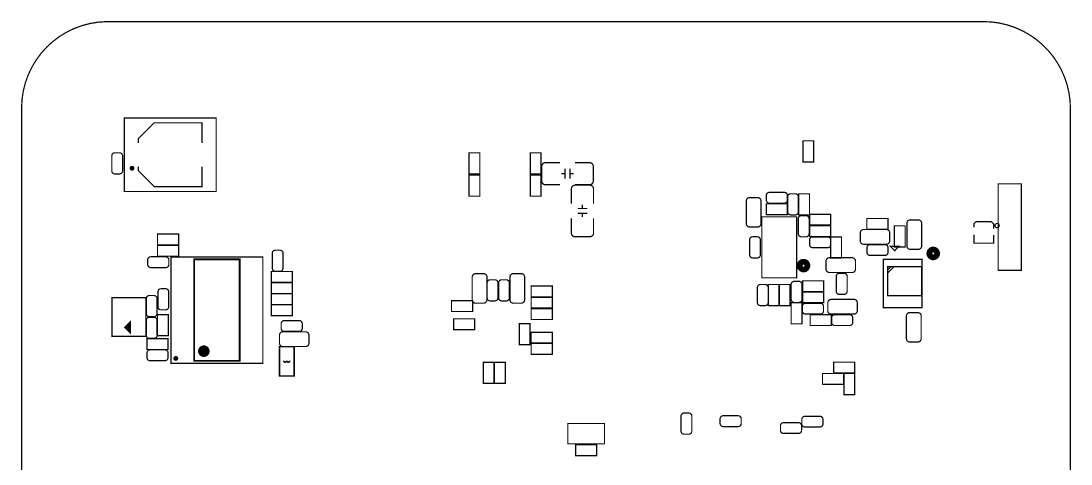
# Model space of a CAD drawing. Extents: x 25 to 194, y 25 to 134.
# Drawn here: x 25.3 to 134, y 88.1 to 134 of the extents above; entities that cross this region are included whole.
import ezdxf

# ---------------------------------------------------------------- set-up
doc = ezdxf.new("R2010")
doc.units = 0
doc.layers.add('SILKSCREENBOTTO', color=7, linetype='CONTINUOUS')

msp = doc.modelspace()

# ---------------------------------------------------------------- linework, layer by layer
at = {"layer": 'SILKSCREENBOTTO'}
for points, const_width in [([(34.196782, 133.89991, 0.4075863), (25.4, 125.026166)], 0.127), ([(133.89991, 124.916692, 0.4142136), (124.916692, 133.89991)], 0.127), ([(35.034982, 120.332246, 0.4144497), (34.730182, 120.001792)], 0.127), ([(35.847782, 120.001792, 0.414448), (35.542982, 120.332246)], 0.127), ([(34.730182, 118.478046, 0.4142136), (35.034982, 118.147846)], 0.127), ([(35.542982, 118.147846, 0.4142136), (35.847782, 118.478046)], 0.127), ([(79.58836, 119.314722, 0.4142136), (79.20736, 118.933722)], 0.127), ([(84.54136, 118.933722, 0.4142136), (84.16036, 119.314722)], 0.127), ([(79.20736, 117.409722, 0.4142136), (79.58836, 117.028722)], 0.127), ([(84.16036, 117.028722, 0.4142136), (84.54136, 117.409722)], 0.127), ([(82.658458, 116.983256, 0.4142136), (82.277458, 116.602256)], 0.127), ([(84.563458, 116.602256, 0.4142136), (84.182458, 116.983256)], 0.127), ([(102.770432, 116.235734, 0.4142136), (102.440232, 115.930934)], 0.127), ([(104.624632, 115.930934, 0.4142264), (104.294178, 116.235734)], 0.127), ([(100.702872, 115.703096, 0.4142253), (100.372418, 115.334796)], 0.127), ([(101.896418, 115.334796, 0.4139992), (101.565964, 115.703096)], 0.127), ([(102.440232, 115.422934, 0.4142136), (102.770432, 115.118134)], 0.127), ([(104.294178, 115.118134, 0.4142247), (104.624632, 115.422934)], 0.127), ([(104.950006, 116.093748, 0.4142136), (104.645206, 115.763548)], 0.127), ([(105.762806, 115.763548, 0.4142136), (105.458006, 116.093748)], 0.127), ([(104.645206, 114.239802, 0.4142247), (104.950006, 113.909348)], 0.127), ([(105.458006, 113.909348, 0.4142264), (105.762806, 114.239802)], 0.127), ([(100.372418, 113.023396, 0.4144251), (100.702872, 112.655096)], 0.127), ([(101.565964, 112.655096, 0.4142034), (101.896418, 113.023396)], 0.127), ([(106.057446, 113.829846, 0.4142136), (105.752646, 113.499646)], 0.127), ([(106.870246, 113.499646, 0.4139685), (106.565446, 113.829846)], 0.127), ([(117.31879, 113.393982, 0.4142034), (116.988336, 113.025682)], 0.127), ([(118.512336, 113.025682, 0.4142003), (118.181882, 113.393982)], 0.127), ([(82.277458, 112.030256, 0.4142136), (82.658458, 111.649256)], 0.127), ([(84.182458, 111.649256, 0.4142136), (84.563458, 112.030256)], 0.127), ([(105.752646, 111.975646, 0.4142136), (106.057446, 111.645446)], 0.127), ([(106.565446, 111.645446, 0.4139701), (106.870246, 111.975646)], 0.127), ([(112.531906, 112.399318, 0.4139992), (112.163606, 112.068864)], 0.127), ([(115.211606, 112.068864, 0.4142034), (114.843306, 112.399318)], 0.127), ([(101.017578, 111.64697, 0.4139831), (100.712778, 111.316516)], 0.127), ([(101.830378, 111.316516, 0.4142247), (101.525578, 111.64697)], 0.127), ([(107.249722, 111.633508, 0.4142136), (106.919522, 111.328708)], 0.127), ([(106.919522, 110.820708, 0.4142136), (107.249722, 110.515908)], 0.127), ([(109.103922, 111.328708, 0.4144497), (108.773468, 111.633508)], 0.127), ([(108.773468, 110.515908, 0.414448), (109.103922, 110.820708)], 0.127), ([(112.163606, 111.205772, 0.4140024), (112.531906, 110.875318)], 0.127), ([(113.1824, 110.83925, 0.4139685), (112.8522, 110.53445)], 0.127), ([(115.0366, 110.53445, 0.414208), (114.706146, 110.83925)], 0.127), ([(114.843306, 110.875318, 0.4142003), (115.211606, 111.205772)], 0.127), ([(51.639724, 110.261908, 0.4144497), (51.334924, 109.931454)], 0.127), ([(52.452524, 109.931454, 0.414448), (52.147724, 110.261908)], 0.127), ([(100.712778, 109.79277, 0.4139685), (101.017578, 109.46257)], 0.127), ([(101.525578, 109.46257, 0.4142136), (101.830378, 109.79277)], 0.127), ([(112.8522, 110.02645, 0.4142136), (113.1824, 109.72165)], 0.127), ([(114.706146, 109.72165, 0.414448), (115.0366, 110.02645)], 0.127), ([(116.988336, 110.714282, 0.4139992), (117.31879, 110.345982)], 0.127), ([(118.181882, 110.345982, 0.4140024), (118.512336, 110.714282)], 0.127), ([(38.774878, 109.578902, 0.4142063), (38.444424, 109.274102)], 0.127), ([(38.444424, 108.766102, 0.4144497), (38.774878, 108.461302)], 0.127), ([(40.628824, 109.274102, 0.4139701), (40.298624, 109.578902)], 0.127), ([(40.298624, 108.461302, 0.4142136), (40.628824, 108.766102)], 0.127), ([(108.98886, 109.478318, 0.4142255), (108.62056, 109.147864)], 0.127), ([(111.66856, 109.147864, 0.4142034), (111.30026, 109.478318)], 0.127), ([(51.334924, 108.407708, 0.4142136), (51.639724, 108.077508)], 0.127), ([(52.147724, 108.077508, 0.4142136), (52.452524, 108.407708)], 0.127), ([(72.346566, 107.831128, 0.4144399), (72.016112, 107.462574)], 0.127), ([(73.540112, 107.462574, 0.4142136), (73.209658, 107.831128)], 0.127), ([(76.246228, 107.831128, 0.4144399), (75.915774, 107.462574)], 0.127), ([(77.439774, 107.462574, 0.4142136), (77.10932, 107.831128)], 0.127), ([(108.62056, 108.284772, 0.4140024), (108.98886, 107.954318)], 0.127), ([(109.98962, 107.870752, 0.4142136), (109.68482, 107.540552)], 0.127), ([(110.80242, 107.540552, 0.4142136), (110.49762, 107.870752)], 0.127), ([(111.30026, 107.954318, 0.4142003), (111.66856, 108.284772)], 0.127), ([(73.867264, 107.199176, 0.4142136), (73.562464, 106.868976)], 0.127), ([(74.680064, 106.868976, 0.4142136), (74.375264, 107.199176)], 0.127), ([(75.050904, 107.199176, 0.4139701), (74.746104, 106.868976)], 0.127), ([(75.863704, 106.868976, 0.4142136), (75.558904, 107.199176)], 0.127), ([(101.821234, 106.714798, 0.4139701), (101.516434, 106.384598)], 0.127), ([(102.634034, 106.384598, 0.4142136), (102.329234, 106.714798)], 0.127), ([(105.32237, 107.039156, 0.4142136), (105.01757, 106.708956)], 0.127), ([(106.13517, 106.708956, 0.4142136), (105.83037, 107.039156)], 0.127), ([(38.604698, 105.570782, 0.4142136), (38.299898, 105.240582)], 0.127), ([(39.417498, 105.240582, 0.4142136), (39.112698, 105.570782)], 0.127), ([(39.80307, 106.275124, 0.4142136), (39.49827, 105.944924)], 0.127), ([(40.61587, 105.944924, 0.4142136), (40.31107, 106.275124)], 0.127), ([(73.562464, 105.34523, 0.414448), (73.867264, 105.014776)], 0.127), ([(74.375264, 105.014776, 0.4144497), (74.680064, 105.34523)], 0.127), ([(74.746104, 105.34523, 0.4142063), (75.050904, 105.014776)], 0.127), ([(75.558904, 105.014776, 0.4144497), (75.863704, 105.34523)], 0.127), ([(109.68482, 106.016806, 0.4142247), (109.98962, 105.686352)], 0.127), ([(110.49762, 105.686352, 0.4142264), (110.80242, 106.016806)], 0.127), ([(39.49827, 104.421178, 0.414448), (39.80307, 104.090724)], 0.127), ([(40.31107, 104.090724, 0.4144497), (40.61587, 104.421178)], 0.127), ([(72.016112, 105.151174, 0.4142255), (72.346566, 104.782874)], 0.127), ([(73.209658, 104.782874, 0.4140024), (73.540112, 105.151174)], 0.127), ([(75.915774, 105.151174, 0.4142255), (76.246228, 104.782874)], 0.127), ([(77.10932, 104.782874, 0.4140024), (77.439774, 105.151174)], 0.127), ([(101.516434, 104.860852, 0.4142063), (101.821234, 104.530398)], 0.127), ([(102.329234, 104.530398, 0.4144497), (102.634034, 104.860852)], 0.127), ([(105.01757, 105.18521, 0.414448), (105.32237, 104.854756)], 0.127), ([(105.83037, 104.854756, 0.4144497), (106.13517, 105.18521)], 0.127), ([(106.505502, 104.768904, 0.4139795), (106.175048, 104.464104)], 0.127), ([(108.359448, 104.464104, 0.4139701), (108.029248, 104.768904)], 0.127), ([(109.170978, 105.172764, 0.4142003), (108.802678, 104.84231)], 0.127), ([(111.850678, 104.84231, 0.4140024), (111.482378, 105.172764)], 0.127), ([(38.299898, 103.716836, 0.4142247), (38.604698, 103.386382)], 0.127), ([(38.604698, 103.325422, 0.4142136), (38.299898, 102.995222)], 0.127), ([(39.112698, 103.386382, 0.4142264), (39.417498, 103.716836)], 0.127), ([(39.417498, 102.995222, 0.4142136), (39.112698, 103.325422)], 0.127), ([(106.175048, 103.956104, 0.4142264), (106.505502, 103.651304)], 0.127), ([(108.029248, 103.651304, 0.4142136), (108.359448, 103.956104)], 0.127), ([(108.802678, 103.979218, 0.4144265), (109.170978, 103.648764)], 0.127), ([(109.526832, 103.586788, 0.4142247), (109.196378, 103.281988)], 0.127), ([(111.380778, 103.281988, 0.4142136), (111.050578, 103.586788)], 0.127), ([(111.482378, 103.648764, 0.4142255), (111.850678, 103.979218)], 0.127), ([(117.268498, 103.808784, 0.4142253), (116.938044, 103.440484)], 0.127), ([(118.462044, 103.440484, 0.4139992), (118.13159, 103.808784)], 0.127), ([(52.579016, 102.976426, 0.4142136), (52.248816, 102.671626)], 0.127), ([(52.248816, 102.163626, 0.4142136), (52.579016, 101.858826)], 0.127), ([(54.433216, 102.671626, 0.4142136), (54.103016, 102.976426)], 0.127), ([(54.103016, 101.858826, 0.4142136), (54.433216, 102.163626)], 0.127), ([(109.196378, 102.773988, 0.4142264), (109.526832, 102.469188)], 0.127), ([(111.050578, 102.469188, 0.4142136), (111.380778, 102.773988)], 0.127), ([(38.299898, 101.471476, 0.4142247), (38.604698, 101.141022)], 0.127), ([(39.112698, 101.141022, 0.4142264), (39.417498, 101.471476)], 0.127), ([(52.448714, 101.818694, 0.4142003), (52.080414, 101.48824)], 0.127), ([(55.128414, 101.48824, 0.4140024), (54.760114, 101.818694)], 0.127), ([(116.938044, 101.129084, 0.4144383), (117.268498, 100.76053)], 0.127), ([(118.13159, 100.76053, 0.4142136), (118.462044, 101.129084)], 0.127), ([(38.697408, 99.952048, 0.4142136), (38.367208, 99.647248)], 0.127), ([(40.551608, 99.647248, 0.4144497), (40.221154, 99.952048)], 0.127), ([(52.080414, 100.625148, 0.4144265), (52.448714, 100.294694)], 0.127), ([(54.760114, 100.294694, 0.4142255), (55.128414, 100.625148)], 0.127), ([(38.367208, 99.139248, 0.4139701), (38.697408, 98.834448)], 0.127), ([(40.221154, 98.834448, 0.4142063), (40.551608, 99.139248)], 0.127), ([(52.509928, 98.830892, 1), (52.814728, 98.830892)], 0.1524), ([(52.834286, 98.830892, 1), (53.145182, 98.830892)], 0.1524), ([(93.922596, 93.41485, 0.4142136), (93.617796, 93.08465)], 0.127), ([(94.735396, 93.08465, 0.4142136), (94.430596, 93.41485)], 0.127), ([(97.98685, 93.13545, 0.414448), (97.656396, 92.83065)], 0.127), ([(97.656396, 92.32265, 0.4144497), (97.98685, 92.01785)], 0.127), ([(99.840796, 92.83065, 0.4142136), (99.510596, 93.13545)], 0.127), ([(99.510596, 92.01785, 0.4142136), (99.840796, 92.32265)], 0.127), ([(104.23525, 92.42425, 0.414448), (103.904796, 92.11945)], 0.127), ([(106.089196, 92.11945, 0.4142136), (105.758996, 92.42425)], 0.127), ([(106.44505, 93.08465, 0.414448), (106.114596, 92.77985)], 0.127), ([(106.114596, 92.27185, 0.4144497), (106.44505, 91.96705)], 0.127), ([(108.298996, 92.77985, 0.4142136), (107.968796, 93.08465)], 0.127), ([(107.968796, 91.96705, 0.4142136), (108.298996, 92.27185)], 0.127), ([(93.617796, 91.56065, 0.4142136), (93.922596, 91.23045)], 0.127), ([(94.430596, 91.23045, 0.4142136), (94.735396, 91.56065)], 0.127), ([(103.904796, 91.61145, 0.4144497), (104.23525, 91.30665)], 0.127), ([(105.758996, 91.30665, 0.4142136), (106.089196, 91.61145)], 0.127)]:
    msp.add_lwpolyline(points, format="xyb", dxfattribs=dict(at, const_width=const_width))
for points, const_width in [([(124.918978, 133.89991), (34.203386, 133.89991)], 0.127), ([(25.4, 125.03277), (25.4, 34.345118)], 0.127), ([(133.89991, 34.207196), (133.89991, 124.916692)], 0.127), ([(36.023042, 116.33327), (45.522896, 116.33327), (45.522896, 123.933458), (36.023042, 123.933458), (36.023042, 116.33327)], 0.127), ([(37.472874, 121.358406), (37.472874, 121.783348), (39.123112, 123.433332), (44.073064, 123.433332), (44.073064, 121.358406)], 0.127), ([(107.345734, 120.269762), (107.345734, 121.565162), (106.228134, 121.565162), (106.228134, 120.676162)], 0.127), ([(107.345734, 120.269762), (107.345734, 119.380762), (106.228134, 119.380762), (106.228134, 120.726962)], 0.127), ([(34.730182, 119.443246), (34.730182, 120.002046)], 0.127), ([(34.730182, 118.478046), (34.730182, 119.443246)], 0.127), ([(35.034982, 120.332246), (35.542982, 120.332246)], 0.127), ([(35.847782, 120.002046), (35.847782, 119.443246), (35.847782, 118.478046)], 0.127), ([(72.803258, 119.037608), (72.803258, 120.333008), (71.685658, 120.333008), (71.685658, 119.444008)], 0.127), ([(72.803258, 119.037608), (72.803258, 118.148608), (71.685658, 118.148608), (71.685658, 119.494808)], 0.127), ([(79.142844, 119.037862), (79.142844, 120.333262), (78.025244, 120.333262), (78.025244, 119.444262)], 0.127), ([(79.142844, 119.037862), (79.142844, 118.148862), (78.025244, 118.148862), (78.025244, 119.495062)], 0.127), ([(37.472874, 118.908322), (37.472874, 118.48338), (39.123112, 116.833396), (44.073064, 116.833396), (44.073064, 118.908322)], 0.127), ([(79.20736, 117.409722), (79.20736, 118.933722)], 0.127), ([(79.58836, 119.314722), (81.11236, 119.314722)], 0.127), ([(81.62036, 117.663722), (81.62036, 118.679722)], 0.127), ([(82.12836, 118.679722), (82.12836, 117.663722)], 0.127), ([(82.63636, 119.314722), (84.16036, 119.314722)], 0.127), ([(84.54136, 118.933722), (84.54136, 117.409722)], 0.127), ([(35.542982, 118.147846), (35.034982, 118.147846)], 0.127), ([(71.685658, 117.142006), (71.685658, 118.031006), (72.803258, 118.031006), (72.803258, 116.684806)], 0.127), ([(78.025244, 117.14226), (78.025244, 118.03126), (79.142844, 118.03126), (79.142844, 116.68506)], 0.127), ([(81.62036, 118.171722), (81.23936, 118.171722)], 0.127), ([(82.12836, 118.171722), (82.50936, 118.171722)], 0.127), ([(71.685658, 117.142006), (71.685658, 115.846606), (72.803258, 115.846606), (72.803258, 116.735606)], 0.127), ([(78.025244, 117.14226), (78.025244, 115.84686), (79.142844, 115.84686), (79.142844, 116.73586)], 0.127), ([(81.11236, 117.028722), (79.58836, 117.028722)], 0.127), ([(82.277458, 115.078256), (82.277458, 116.602256)], 0.127), ([(84.16036, 117.028722), (82.63636, 117.028722)], 0.127), ([(82.658458, 116.983256), (84.182458, 116.983256)], 0.127), ([(84.563458, 116.602256), (84.563458, 115.078256)], 0.127), ([(102.770432, 116.235734), (103.329232, 116.235734), (104.294432, 116.235734)], 0.127), ([(128.827022, 108.167932), (126.426976, 108.167932), (126.426976, 117.117876), (128.827022, 117.117876), (128.827022, 108.167932)], 0.127), ([(100.372418, 113.023396), (100.372418, 114.521996), (100.372418, 115.334796)], 0.127), ([(100.702618, 115.703096), (101.566218, 115.703096)], 0.127), ([(101.896418, 115.334796), (101.896418, 114.521996)], 0.127), ([(102.440232, 115.422934), (102.440232, 115.930934)], 0.127), ([(103.329232, 115.118134), (102.770432, 115.118134)], 0.127), ([(104.294432, 115.118134), (103.329232, 115.118134)], 0.127), ([(104.624632, 115.930934), (104.624632, 115.422934)], 0.127), ([(104.645206, 114.239548), (104.645206, 114.798348), (104.645206, 115.763548)], 0.127), ([(104.950006, 116.093748), (105.458006, 116.093748)], 0.127), ([(105.762806, 115.763548), (105.762806, 114.798348)], 0.127), ([(105.789984, 115.204748), (105.789984, 116.093748), (106.907584, 116.093748), (106.907584, 114.747548)], 0.127), ([(105.789984, 115.204748), (105.789984, 113.909348), (106.907584, 113.909348), (106.907584, 114.798348)], 0.127), ([(82.912458, 114.570256), (83.928458, 114.570256)], 0.127), ([(83.928458, 114.062256), (82.912458, 114.062256)], 0.127), ([(83.420458, 114.570256), (83.420458, 114.951256)], 0.127), ([(83.420458, 114.062256), (83.420458, 113.681256)], 0.127), ([(101.896418, 114.521996), (101.896418, 113.023396)], 0.127), ([(103.735632, 115.050062), (102.440232, 115.050062), (102.440232, 113.932462), (103.329232, 113.932462)], 0.127), ([(103.735632, 115.050062), (104.624632, 115.050062), (104.624632, 113.932462), (103.278432, 113.932462)], 0.127), ([(105.762806, 114.798348), (105.762806, 114.239548)], 0.127), ([(82.277458, 112.030256), (82.277458, 113.554256)], 0.127), ([(84.563458, 113.554256), (84.563458, 112.030256)], 0.127), ([(105.580688, 107.404662), (105.580688, 113.704624), (101.980746, 113.704624), (101.980746, 107.404662), (105.580688, 107.404662)], 0.127), ([(105.458006, 113.909348), (104.950006, 113.909348)], 0.127), ([(105.752646, 112.940846), (105.752646, 113.499646)], 0.127), ([(105.752646, 111.975646), (105.752646, 112.940846)], 0.127), ([(106.057446, 113.829846), (106.565446, 113.829846)], 0.127), ([(106.870246, 113.499646), (106.870246, 112.940846), (106.870246, 111.975646)], 0.127), ([(108.214922, 113.971578), (106.919522, 113.971578), (106.919522, 112.853978), (107.808522, 112.853978)], 0.127), ([(108.214922, 113.971578), (109.103922, 113.971578), (109.103922, 112.853978), (107.757722, 112.853978)], 0.127), ([(114.138202, 113.539778), (112.842802, 113.539778), (112.842802, 112.422178), (113.731802, 112.422178)], 0.127), ([(114.138202, 113.539778), (115.027202, 113.539778), (115.027202, 112.422178), (113.681002, 112.422178)], 0.127), ([(116.988336, 110.714282), (116.988336, 112.212882), (116.988336, 113.025682)], 0.127), ([(117.318536, 113.393982), (118.182136, 113.393982)], 0.127), ([(118.512336, 113.025682), (118.512336, 112.212882)], 0.127), ([(125.965458, 112.487456), (125.965458, 112.970056), (125.736858, 113.198656), (124.212858, 113.198656), (124.111258, 113.198656), (123.933458, 113.020856), (123.933458, 112.639856)], 0.127), ([(40.751506, 111.93145), (39.456106, 111.93145), (39.456106, 110.81385), (40.345106, 110.81385)], 0.127), ([(40.751506, 111.93145), (41.640506, 111.93145), (41.640506, 110.81385), (40.294306, 110.81385)], 0.127), ([(101.566218, 112.655096), (100.702618, 112.655096)], 0.127), ([(107.808522, 111.672624), (106.919522, 111.672624), (106.919522, 112.790224), (108.265722, 112.790224)], 0.127), ([(107.808522, 111.672624), (109.103922, 111.672624), (109.103922, 112.790224), (108.214922, 112.790224)], 0.127), ([(112.163606, 111.205518), (112.163606, 112.069118)], 0.127), ([(112.531906, 112.399318), (113.344706, 112.399318)], 0.127), ([(113.344706, 112.399318), (114.843306, 112.399318)], 0.127), ([(115.211606, 112.069118), (115.211606, 111.205518)], 0.127), ([(115.687094, 111.894112), (115.687094, 112.783112), (116.804694, 112.783112), (116.804694, 111.436912)], 0.127), ([(115.687094, 111.894112), (115.687094, 110.598712), (116.804694, 110.598712), (116.804694, 111.487712)], 0.127), ([(118.512336, 112.212882), (118.512336, 110.714282)], 0.127), ([(125.965458, 111.827056), (125.965458, 110.988856), (123.933458, 110.988856), (123.933458, 111.877856)], 0.127), ([(40.751506, 110.7567), (39.456106, 110.7567), (39.456106, 109.6391), (40.345106, 109.6391)], 0.127), ([(40.751506, 110.7567), (41.640506, 110.7567), (41.640506, 109.6391), (40.294306, 109.6391)], 0.127), ([(84.182458, 111.649256), (82.658458, 111.649256)], 0.127), ([(100.712778, 110.75797), (100.712778, 111.31677)], 0.127), ([(100.712778, 109.79277), (100.712778, 110.75797)], 0.127), ([(101.017578, 111.64697), (101.525578, 111.64697)], 0.127), ([(101.830378, 111.31677), (101.830378, 110.75797), (101.830378, 109.79277)], 0.127), ([(106.565446, 111.645446), (106.057446, 111.645446)], 0.127), ([(106.919522, 110.820708), (106.919522, 111.328708)], 0.127), ([(107.249722, 111.633508), (107.808522, 111.633508), (108.773722, 111.633508)], 0.127), ([(109.098842, 110.744762), (109.098842, 111.633762), (110.216442, 111.633762), (110.216442, 110.287562)], 0.127), ([(109.098842, 110.744762), (109.098842, 109.449362), (110.216442, 109.449362), (110.216442, 110.338362)], 0.127), ([(109.103922, 111.328708), (109.103922, 110.820708)], 0.127), ([(114.843306, 110.875318), (113.344706, 110.875318), (112.531906, 110.875318)], 0.127), ([(113.1824, 110.83925), (114.1476, 110.83925)], 0.127), ([(114.1476, 110.83925), (114.7064, 110.83925)], 0.127), ([(51.334924, 108.407708), (51.334924, 108.966508), (51.334924, 109.931708)], 0.127), ([(51.639724, 110.261908), (52.147724, 110.261908)], 0.127), ([(52.452524, 109.931708), (52.452524, 108.966508)], 0.127), ([(107.808522, 110.515908), (107.249722, 110.515908)], 0.127), ([(108.773722, 110.515908), (107.808522, 110.515908)], 0.127), ([(112.8522, 110.02645), (112.8522, 110.53445)], 0.127), ([(114.7064, 109.72165), (114.1476, 109.72165), (113.1824, 109.72165)], 0.127), ([(115.0366, 110.53445), (115.0366, 110.02645)], 0.127), ([(115.730274, 110.203488), (115.273074, 110.660688), (116.162074, 110.660688), (115.730274, 110.203488)], 0.127), ([(118.182136, 110.345982), (117.318536, 110.345982)], 0.127), ([(38.444424, 108.766102), (38.444424, 109.274102)], 0.127), ([(38.774624, 109.578902), (39.739824, 109.578902)], 0.127), ([(39.739824, 109.578902), (40.298624, 109.578902)], 0.127), ([(40.628824, 109.274102), (40.628824, 108.766102)], 0.127), ([(40.850058, 98.5647), (50.349912, 98.5647), (50.349912, 109.564678), (40.850058, 109.564678), (40.850058, 98.5647)], 0.127), ([(43.250104, 109.314742), (47.95012, 109.314742), (47.95012, 98.814636), (43.250104, 98.814636), (43.250104, 109.314742)], 0.199898), ([(52.452524, 108.966508), (52.452524, 108.407708)], 0.127), ([(101.525578, 109.46257), (101.017578, 109.46257)], 0.127), ([(108.62056, 108.284518), (108.62056, 109.148118)], 0.127), ([(108.98886, 109.478318), (110.48746, 109.478318), (111.30026, 109.478318)], 0.127), ([(111.66856, 109.148118), (111.66856, 108.284518)], 0.127), ([(114.54003, 109.313726), (114.54003, 104.313482), (118.540022, 104.313482), (118.540022, 109.313726), (114.54003, 109.313726)], 0.127), ([(40.298624, 108.461302), (39.739824, 108.461302), (38.774624, 108.461302)], 0.127), ([(52.117752, 106.936794), (51.228752, 106.936794), (51.228752, 108.054394), (52.574952, 108.054394)], 0.127), ([(52.147724, 108.077508), (51.639724, 108.077508)], 0.127), ([(52.117752, 106.936794), (53.413152, 106.936794), (53.413152, 108.054394), (52.524152, 108.054394)], 0.127), ([(72.346312, 107.830874), (73.209912, 107.830874)], 0.127), ([(76.245974, 107.830874), (77.109574, 107.830874)], 0.127), ([(110.48746, 107.954318), (108.98886, 107.954318)], 0.127), ([(109.68482, 106.016552), (109.68482, 106.575352), (109.68482, 107.540552)], 0.127), ([(109.98962, 107.870752), (110.49762, 107.870752)], 0.127), ([(111.30026, 107.954318), (110.48746, 107.954318)], 0.127), ([(110.80242, 107.540552), (110.80242, 106.575352)], 0.127), ([(115.349274, 108.552488), (114.993674, 108.196888)], 0.127), ([(115.654074, 108.552488), (115.019074, 107.917488), (114.993674, 107.917488)], 0.127), ([(118.496334, 108.555028), (118.496334, 105.552748), (114.996214, 105.552748), (114.996214, 108.555028), (118.496334, 108.555028)], 0.127), ([(52.117752, 105.779316), (51.228752, 105.779316), (51.228752, 106.896916), (52.574952, 106.896916)], 0.127), ([(52.117752, 105.779316), (53.413152, 105.779316), (53.413152, 106.896916), (52.524152, 106.896916)], 0.127), ([(72.016112, 105.151174), (72.016112, 106.649774), (72.016112, 107.462574)], 0.127), ([(73.540112, 107.462574), (73.540112, 106.649774)], 0.127), ([(73.540112, 106.649774), (73.540112, 105.151174)], 0.127), ([(73.562464, 105.344976), (73.562464, 105.903776), (73.562464, 106.868976)], 0.127), ([(73.867264, 107.199176), (74.375264, 107.199176)], 0.127), ([(74.680064, 106.868976), (74.680064, 105.903776)], 0.127), ([(74.746104, 106.310176), (74.746104, 106.868976)], 0.127), ([(75.050904, 107.199176), (75.558904, 107.199176)], 0.127), ([(75.863704, 106.868976), (75.863704, 106.310176), (75.863704, 105.344976)], 0.127), ([(75.915774, 105.963974), (75.915774, 107.462574)], 0.127), ([(77.439774, 107.462574), (77.439774, 105.963974), (77.439774, 105.151174)], 0.127), ([(79.412084, 106.550206), (78.116684, 106.550206), (78.116684, 105.432606), (79.005684, 105.432606)], 0.127), ([(79.412084, 106.550206), (80.301084, 106.550206), (80.301084, 105.432606), (78.954884, 105.432606)], 0.127), ([(101.821234, 106.714798), (102.329234, 106.714798)], 0.127), ([(103.759762, 105.419398), (103.759762, 106.714798), (102.642162, 106.714798), (102.642162, 105.825798)], 0.127), ([(104.903016, 105.419398), (104.903016, 106.714798), (103.785416, 106.714798), (103.785416, 105.825798)], 0.127), ([(105.01757, 105.184956), (105.01757, 105.743756), (105.01757, 106.708956)], 0.127), ([(105.32237, 107.039156), (105.83037, 107.039156)], 0.127), ([(106.13517, 106.708956), (106.13517, 105.743756)], 0.127), ([(107.083098, 105.968292), (106.194098, 105.968292), (106.194098, 107.085892), (107.540298, 107.085892)], 0.127), ([(107.083098, 105.968292), (108.378498, 105.968292), (108.378498, 107.085892), (107.489498, 107.085892)], 0.127), ([(110.80242, 106.575352), (110.80242, 106.016552)], 0.127), ([(38.2524, 105.357422), (38.2524, 101.35743), (34.75228, 101.35743), (34.75228, 105.357422), (38.2524, 105.357422)], 0.127), ([(38.604698, 105.570782), (39.112698, 105.570782)], 0.127), ([(39.49827, 105.386124), (39.49827, 105.944924)], 0.127), ([(39.49827, 104.420924), (39.49827, 105.386124)], 0.127), ([(39.80307, 106.275124), (40.31107, 106.275124)], 0.127), ([(40.61587, 105.944924), (40.61587, 105.386124), (40.61587, 104.420924)], 0.127), ([(52.117752, 104.634284), (51.228752, 104.634284), (51.228752, 105.751884), (52.574952, 105.751884)], 0.127), ([(52.117752, 104.634284), (53.413152, 104.634284), (53.413152, 105.751884), (52.524152, 105.751884)], 0.127), ([(74.680064, 105.903776), (74.680064, 105.344976)], 0.127), ([(74.746104, 105.344976), (74.746104, 106.310176)], 0.127), ([(75.915774, 105.151174), (75.915774, 105.963974)], 0.127), ([(79.412084, 105.38714), (78.116684, 105.38714), (78.116684, 104.26954), (79.005684, 104.26954)], 0.127), ([(79.412084, 105.38714), (80.301084, 105.38714), (80.301084, 104.26954), (78.954884, 104.26954)], 0.127), ([(101.516434, 105.825798), (101.516434, 106.384598)], 0.127), ([(101.516434, 104.860598), (101.516434, 105.825798)], 0.127), ([(102.634034, 106.384598), (102.634034, 105.825798), (102.634034, 104.860598)], 0.127), ([(103.759762, 105.419398), (103.759762, 104.530398), (102.642162, 104.530398), (102.642162, 105.876598)], 0.127), ([(104.903016, 105.419398), (104.903016, 104.530398), (103.785416, 104.530398), (103.785416, 105.876598)], 0.127), ([(106.13517, 105.743756), (106.13517, 105.184956)], 0.127), ([(107.489498, 105.942892), (106.194098, 105.942892), (106.194098, 104.825292), (107.083098, 104.825292)], 0.127), ([(107.489498, 105.942892), (108.378498, 105.942892), (108.378498, 104.825292), (107.032298, 104.825292)], 0.127), ([(110.49762, 105.686352), (109.98962, 105.686352)], 0.127), ([(38.299898, 103.716582), (38.299898, 104.275382), (38.299898, 105.240582)], 0.127), ([(39.417498, 105.240582), (39.417498, 104.275382)], 0.127), ([(39.417498, 104.275382), (39.417498, 103.716582)], 0.127), ([(52.117752, 103.48595), (51.228752, 103.48595), (51.228752, 104.60355), (52.574952, 104.60355)], 0.127), ([(52.117752, 103.48595), (53.413152, 103.48595), (53.413152, 104.60355), (52.524152, 104.60355)], 0.127), ([(71.169276, 105.032048), (69.873876, 105.032048), (69.873876, 103.914448), (70.762876, 103.914448)], 0.127), ([(71.169276, 105.032048), (72.058276, 105.032048), (72.058276, 103.914448), (70.712076, 103.914448)], 0.127), ([(73.209912, 104.782874), (72.346312, 104.782874)], 0.127), ([(74.375264, 105.014776), (73.867264, 105.014776)], 0.127), ([(75.558904, 105.014776), (75.050904, 105.014776)], 0.127), ([(77.109574, 104.782874), (76.245974, 104.782874)], 0.127), ([(102.329234, 104.530398), (101.821234, 104.530398)], 0.127), ([(106.135678, 103.531416), (106.135678, 104.826816), (105.018078, 104.826816), (105.018078, 103.937816)], 0.127), ([(105.83037, 104.854756), (105.32237, 104.854756)], 0.127), ([(106.175048, 103.956104), (106.175048, 104.464104)], 0.127), ([(106.505248, 104.768904), (107.064048, 104.768904), (108.029248, 104.768904)], 0.127), ([(108.359448, 104.464104), (108.359448, 103.956104)], 0.127), ([(108.802678, 103.978964), (108.802678, 104.842564)], 0.127), ([(109.170978, 105.172764), (110.669578, 105.172764), (111.482378, 105.172764)], 0.127), ([(111.850678, 104.842564), (111.850678, 103.978964)], 0.127), ([(39.112698, 103.386382), (38.604698, 103.386382)], 0.127), ([(38.604698, 103.325422), (39.112698, 103.325422)], 0.127), ([(39.458646, 102.711758), (39.458646, 103.600758), (40.576246, 103.600758), (40.576246, 102.254558)], 0.127), ([(40.31107, 104.090724), (39.80307, 104.090724)], 0.127), ([(71.38162, 103.16591), (70.08622, 103.16591), (70.08622, 102.04831), (70.97522, 102.04831)], 0.127), ([(71.38162, 103.16591), (72.27062, 103.16591), (72.27062, 102.04831), (70.92442, 102.04831)], 0.127), ([(79.412084, 104.214422), (78.116684, 104.214422), (78.116684, 103.096822), (79.005684, 103.096822)], 0.127), ([(79.412084, 104.214422), (80.301084, 104.214422), (80.301084, 103.096822), (78.954884, 103.096822)], 0.127), ([(106.135678, 103.531416), (106.135678, 102.642416), (105.018078, 102.642416), (105.018078, 103.988616)], 0.127), ([(107.064048, 103.651304), (106.505248, 103.651304)], 0.127), ([(107.863386, 102.46995), (106.974386, 102.46995), (106.974386, 103.58755), (108.320586, 103.58755)], 0.127), ([(108.029248, 103.651304), (107.064048, 103.651304)], 0.127), ([(107.863386, 102.46995), (109.158786, 102.46995), (109.158786, 103.58755), (108.269786, 103.58755)], 0.127), ([(110.669578, 103.648764), (109.170978, 103.648764)], 0.127), ([(109.196378, 102.773988), (109.196378, 103.281988)], 0.127), ([(109.526578, 103.586788), (110.491778, 103.586788)], 0.127), ([(110.491778, 103.586788), (111.050578, 103.586788)], 0.127), ([(111.482378, 103.648764), (110.669578, 103.648764)], 0.127), ([(111.380778, 103.281988), (111.380778, 102.773988)], 0.127), ([(116.938044, 101.941884), (116.938044, 103.440484)], 0.127), ([(117.268244, 103.808784), (118.131844, 103.808784)], 0.127), ([(118.462044, 103.440484), (118.462044, 101.941884), (118.462044, 101.129084)], 0.127), ([(36.170616, 102.280974), (36.570666, 102.681024), (36.570666, 101.880924), (36.170616, 102.280974)], 0.299974), ([(38.299898, 102.436422), (38.299898, 102.995222)], 0.127), ([(38.299898, 101.471222), (38.299898, 102.436422)], 0.127), ([(39.417498, 102.995222), (39.417498, 102.436422), (39.417498, 101.471222)], 0.127), ([(39.458646, 102.711758), (39.458646, 101.416358), (40.576246, 101.416358), (40.576246, 102.305358)], 0.127), ([(52.248816, 102.163626), (52.248816, 102.671626)], 0.127), ([(52.579016, 102.976426), (53.137816, 102.976426), (54.103016, 102.976426)], 0.127), ([(54.433216, 102.671626), (54.433216, 102.163626)], 0.127), ([(76.880974, 101.778562), (76.880974, 102.667562), (77.998574, 102.667562), (77.998574, 101.321362)], 0.127), ([(111.050578, 102.469188), (110.491778, 102.469188), (109.526578, 102.469188)], 0.127), ([(39.662608, 101.106478), (38.367208, 101.106478), (38.367208, 99.988878), (39.256208, 99.988878)], 0.127), ([(39.112698, 101.141022), (38.604698, 101.141022)], 0.127), ([(39.662608, 101.106478), (40.551608, 101.106478), (40.551608, 99.988878), (39.205408, 99.988878)], 0.127), ([(52.080414, 100.624894), (52.080414, 101.488494)], 0.127), ([(52.448714, 101.818694), (53.261514, 101.818694)], 0.127), ([(53.137816, 101.858826), (52.579016, 101.858826)], 0.127), ([(54.103016, 101.858826), (53.137816, 101.858826)], 0.127), ([(53.261514, 101.818694), (54.760114, 101.818694)], 0.127), ([(55.128414, 101.488494), (55.128414, 100.624894)], 0.127), ([(76.880974, 101.778562), (76.880974, 100.483162), (77.998574, 100.483162), (77.998574, 101.372162)], 0.127), ([(79.412084, 101.771196), (78.116684, 101.771196), (78.116684, 100.653596), (79.005684, 100.653596)], 0.127), ([(79.412084, 101.771196), (80.301084, 101.771196), (80.301084, 100.653596), (78.954884, 100.653596)], 0.127), ([(116.938044, 101.129084), (116.938044, 101.941884)], 0.127), ([(38.697408, 99.952048), (39.256208, 99.952048), (40.221408, 99.952048)], 0.127), ([(52.072286, 100.287328), (52.072286, 97.239328), (53.596286, 97.239328), (53.596286, 100.287328), (52.072286, 100.287328)], 0.1524), ([(54.760114, 100.294694), (53.261514, 100.294694), (52.448714, 100.294694)], 0.127), ([(79.412084, 100.612194), (78.116684, 100.612194), (78.116684, 99.494594), (79.005684, 99.494594)], 0.127), ([(79.412084, 100.612194), (80.301084, 100.612194), (80.301084, 99.494594), (78.954884, 99.494594)], 0.127), ([(118.131844, 100.760784), (117.268244, 100.760784)], 0.127), ([(38.367208, 99.139248), (38.367208, 99.647248)], 0.127), ([(39.256208, 98.834448), (38.697408, 98.834448)], 0.127), ([(40.221408, 98.834448), (39.256208, 98.834448)], 0.127), ([(40.551608, 99.647248), (40.551608, 99.139248)], 0.127), ([(73.160636, 97.780094), (73.160636, 98.669094), (74.278236, 98.669094), (74.278236, 97.322894)], 0.127), ([(73.160636, 97.780094), (73.160636, 96.484694), (74.278236, 96.484694), (74.278236, 97.373694)], 0.127), ([(74.313796, 97.780094), (74.313796, 98.669094), (75.431396, 98.669094), (75.431396, 97.322894)], 0.127), ([(74.313796, 97.780094), (74.313796, 96.484694), (75.431396, 96.484694), (75.431396, 97.373694)], 0.127), ([(110.292388, 97.564956), (109.403388, 97.564956), (109.403388, 98.682556), (110.749588, 98.682556)], 0.127), ([(110.292388, 97.564956), (111.587788, 97.564956), (111.587788, 98.682556), (110.698788, 98.682556)], 0.127), ([(108.25226, 96.393762), (108.25226, 97.511362)], 0.127), ([(108.25226, 97.511362), (109.59846, 97.511362)], 0.127), ([(110.43666, 97.511362), (109.54766, 97.511362)], 0.127), ([(110.43666, 96.393762), (110.43666, 97.511362)], 0.127), ([(110.470188, 96.622616), (110.470188, 97.511616), (111.587788, 97.511616), (111.587788, 96.165416)], 0.127), ([(110.470188, 96.622616), (110.470188, 95.327216), (111.587788, 95.327216), (111.587788, 96.216216)], 0.127), ([(109.14126, 96.393762), (108.25226, 96.393762)], 0.127), ([(109.14126, 96.393762), (110.43666, 96.393762)], 0.127), ([(93.922596, 93.41485), (94.430596, 93.41485)], 0.127), ([(81.893664, 92.329254), (85.693758, 92.329254), (85.693758, 90.229436), (81.893664, 90.229436), (81.893664, 92.329254)], 0.100076), ([(93.617796, 92.52585), (93.617796, 93.08465)], 0.127), ([(93.617796, 91.56065), (93.617796, 92.52585)], 0.127), ([(94.735396, 93.08465), (94.735396, 92.52585), (94.735396, 91.56065)], 0.127), ([(97.656396, 92.32265), (97.656396, 92.83065)], 0.127), ([(97.986596, 93.13545), (98.951796, 93.13545)], 0.127), ([(98.951796, 93.13545), (99.510596, 93.13545)], 0.127), ([(99.840796, 92.83065), (99.840796, 92.32265)], 0.127), ([(104.234996, 92.42425), (105.200196, 92.42425)], 0.127), ([(105.200196, 92.42425), (105.758996, 92.42425)], 0.127), ([(106.114596, 92.27185), (106.114596, 92.77985)], 0.127), ([(106.444796, 93.08465), (107.409996, 93.08465)], 0.127), ([(107.409996, 93.08465), (107.968796, 93.08465)], 0.127), ([(108.298996, 92.77985), (108.298996, 92.27185)], 0.127), ([(94.430596, 91.23045), (93.922596, 91.23045)], 0.127), ([(99.510596, 92.01785), (98.951796, 92.01785), (97.986596, 92.01785)], 0.127), ([(103.904796, 91.61145), (103.904796, 92.11945)], 0.127), ([(105.758996, 91.30665), (105.200196, 91.30665), (104.234996, 91.30665)], 0.127), ([(106.089196, 92.11945), (106.089196, 91.61145)], 0.127), ([(107.968796, 91.96705), (107.409996, 91.96705), (106.444796, 91.96705)], 0.127), ([(83.606386, 89.018872), (82.717386, 89.018872), (82.717386, 90.136472), (84.063586, 90.136472)], 0.127), ([(83.606386, 89.018872), (84.901786, 89.018872), (84.901786, 90.136472), (84.012786, 90.136472)], 0.127)]:
    msp.add_lwpolyline(points, dxfattribs=dict(at, const_width=const_width))
for points, const_width in [([(36.697666, 118.733316, 1), (36.94811, 118.733316, 1)], 0.249936), ([(126.101602, 112.805718, 1), (126.538482, 112.805718, 1)], 0.127), ([(119.409972, 109.92358, 1), (120.00992, 109.92358, 1)], 0.8001), ([(105.990644, 108.664756, 1), (106.590592, 108.664756, 1)], 0.8001), ([(43.950128, 99.814634, 1), (44.550076, 99.814634, 1)], 0.599948), ([(41.224962, 99.064572, 1), (41.474898, 99.064572, 1)], 0.249936)]:
    msp.add_lwpolyline(points, format="xyb", close=True, dxfattribs=dict(at, const_width=const_width))

doc.saveas('drawing.dxf')
